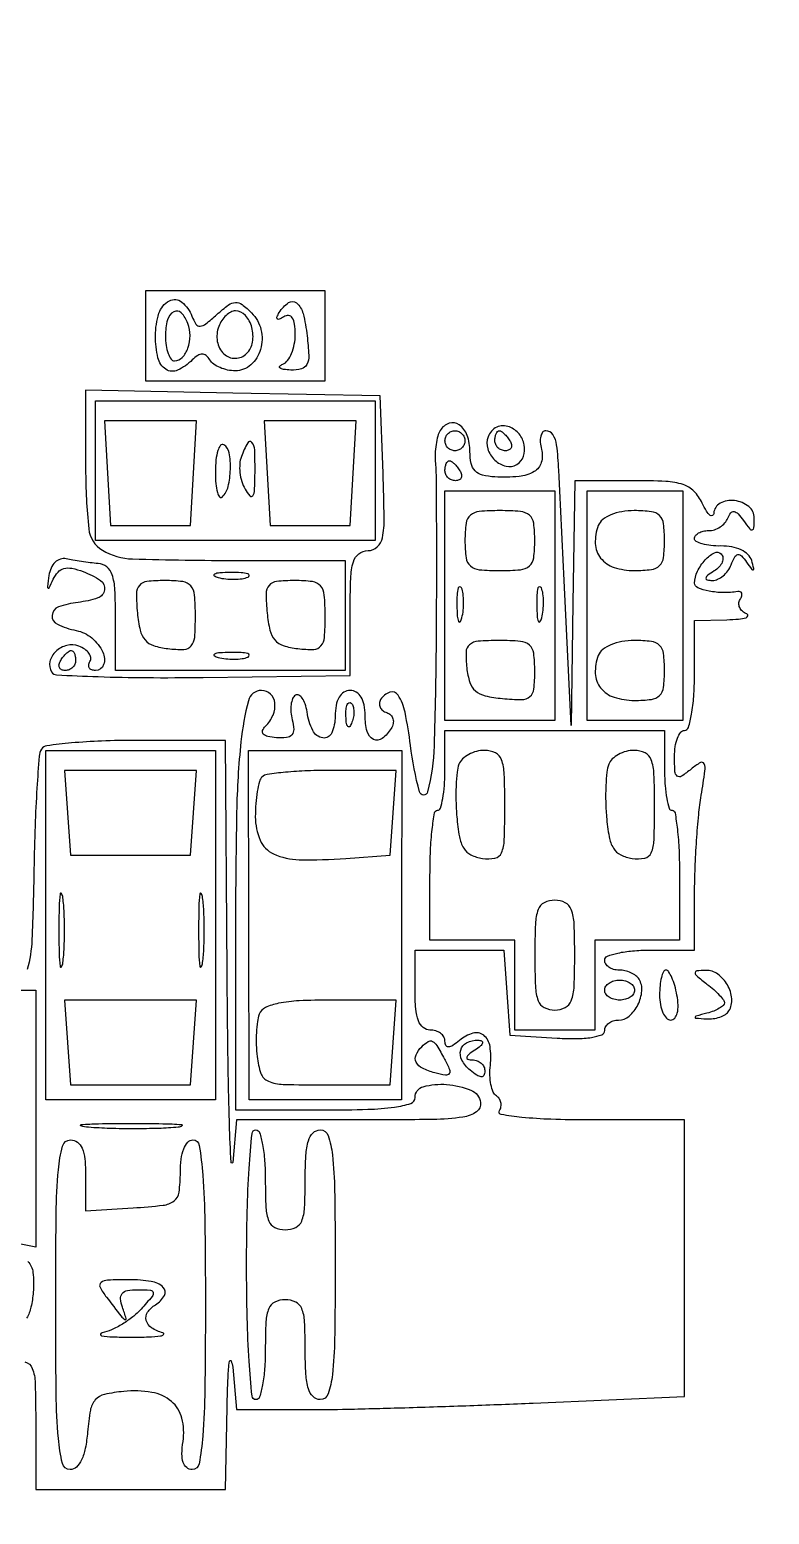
# Model space of a CAD drawing. Extents: x 4 to 1603, y 7 to 792.
# Drawn here: x 877.4 to 951.5, y 159.5 to 308.2 of the extents above; entities that cross this region are included whole.
import ezdxf

# ---------------------------------------------------------------- set-up
doc = ezdxf.new("R2010")
doc.units = 0

msp = doc.modelspace()

# ---------------------------------------------------------------- linework, layer by layer
for points in [[(4.463028, 790.750623, 0.090794), (4.267848, 789.688086, 0.000004), (4.202933, 675.011121, 0.000189), (4.180203, 548.51456, 0.000114), (4.244173, 398.5), (4.5, 7.5), (803.751263, 7.249377), (1603.002525, 6.998755), (1602.751263, 399.249377), (1602.5, 791.5), (803.718854, 791.750623, 0.000059), (387.797189, 791.831666, 0.000332), (164.795027, 791.700628, 0.000012), (5.544081, 791.497643, 0.311183)], [(893.65494, 279.456828, 0.052251), (894.053789, 278.673221, 0.273723), (894.46957, 278.466592, 0.151435), (895.037031, 278.689126, 0.015314), (896.154683, 279.639986, -0.02315), (897.308918, 280.591208, -0.150765), (898.008821, 280.841711, -0.175374), (898.67179, 280.634603, -0.033861), (899.633906, 279.794665, -0.138878), (900.569336, 278.120015, -0.128091), (900.527145, 276.146536, -0.142899), (899.553764, 274.59413, -0.183745), (897.991629, 274, -0.052441), (897.225113, 274.080615, -0.048554), (896.471036, 274.319345, -0.051947), (895.83939, 274.670537, -0.101847), (895.446149, 275.087132, 0.075363), (895.072821, 275.526767, 0.181024), (894.678773, 275.674265, 0.150038), (894.231562, 275.536977, 0.047458), (893.687132, 275.087132, -0.087947), (892.220532, 274.062194, -0.259068), (891.035352, 274.14824, -0.195476), (890.242724, 275.293873, -0.054846), (890, 277.5, -0.076664), (890.348445, 279.759177, -0.195738), (891.386882, 281.010612, -0.304863), (892.629395, 280.885611, -0.128779)], [(905.189793, 277.5, -0.017329), (905.349009, 275.552292, -0.12415), (905.162802, 274.634297, -0.223224), (904.618, 274.189768, -0.071031), (903.549199, 274.078947, -0.022728), (902.827727, 274.139661, -0.125937), (902.46914, 274.282867, -0.457969), (902.45429, 274.464979, -0.102787), (902.75, 274.662281, 0.139043), (903.229205, 275.034073, 0.059439), (903.632812, 275.745735, 0.052438), (903.907386, 276.657911, 0.046935), (904, 277.64235, 0.031593), (903.934105, 278.684172, 0.113906), (903.705469, 279.304422, 0.233427), (903.332895, 279.5238, 0.158069), (902.845492, 279.404508, -0.029004), (902.386848, 279.156574, -0.315645), (902.190983, 279.190983, -0.315645), (902.156574, 279.386848, -0.029004), (902.404508, 279.845492, -0.099368), (903.318259, 280.823077, -0.342788), (904.12929, 280.791089, -0.158814), (904.786812, 279.73273, -0.031184)], [(891, 277.5, 0.034869), (891.066859, 276.542463, 0.053056), (891.269271, 275.734375, 0.069203), (891.56511, 275.179239, 0.240212), (891.916667, 275, 0.209296), (892.681601, 275.334864, 0.101579), (893.244098, 276.266768, 0.084394), (893.462174, 277.520578, 0.089289), (893.245704, 278.75, 0.104278), (892.586255, 279.801368, 0.339929), (891.824358, 279.914523, 0.207133), (891.197387, 279.097267, 0.061555)], [(896.335833, 278.432783, 0.13575), (896.191905, 276.946818, 0.158748), (896.853817, 275.700354, 0.198612), (897.994798, 275.250389, 0.194633), (899.132783, 275.732783, 0.155991), (899.722282, 276.876502, 0.106879), (899.653842, 278.346404, 0.11812), (899.004171, 279.550952, 0.213408), (898, 280, 0.125507), (897.549001, 279.884981, 0.064084), (897.072758, 279.53963, 0.057495), (896.644856, 279.03215, 0.054869)], [(883, 264.143364, 0.026375), (883.314623, 258.183088, 0.235695), (884.685061, 256.037539, 0.12899), (887.707238, 255.159075, 0.006261), (898.25, 255.013655), (909, 255), (909, 249.5), (909, 244), (897.5, 244), (886, 244), (886, 249.287196, 0.012053), (885.932308, 252.095016, 0.066508), (885.660556, 253.57973, 0.146953), (885.118771, 254.362103, 0.150656), (884.240882, 254.706902, -0.010292), (883.463016, 254.781626, -0.006923), (882.578004, 254.897511, -0.006975), (881.724273, 255.033531, -0.013706), (881.050272, 255.169706, 0.134887), (880.470542, 255.145698, 0.114859), (879.943384, 254.83095, 0.095899), (879.539929, 254.256891, 0.068122), (879.317879, 253.5, 0.004056), (879.163951, 252.417266, 0.255165), (879.230715, 252.243361, 0.490283), (879.355591, 252.269601, 0.005999), (879.758489, 253.125424, -0.078295), (880.235544, 253.846832, -0.144622), (880.832324, 254.207003, -0.114647), (881.631373, 254.228949, -0.039449), (882.75, 253.907648, -0.057101), (884.489619, 253.018209, -0.294182), (884.902576, 252.072899, -0.277374), (884.214542, 251.258525, -0.053448), (882.25, 250.816422, 0.056803), (880.27944, 250.359096, 0.298615), (879.640263, 249.516376, 0.310095), (880.166037, 248.624875, 0.058742), (882.056697, 248, -0.1241), (883.612537, 247.250761, -0.106879), (884.730995, 245.815929, -0.197723), (884.803469, 244.583912, -0.320091), (883.98482, 244, -0.08901), (883.605798, 244.068013, -0.167826), (883.368453, 244.262969, -0.177399), (883.309641, 244.553937, -0.100807), (883.435239, 244.895215, 0.179288), (883.514034, 245.286397, 0.118255), (883.337099, 245.715066, 0.087655), (882.920173, 246.118588, 0.05701), (882.324206, 246.429085, 0.151641), (881.123876, 246.507721, 0.130876), (880.008729, 245.904517, 0.147003), (879.422892, 244.887858, 0.198659), (879.591519, 243.851919, 0.247518), (880.094509, 243.555897, 0.00265), (884.24139, 243.384295, 0.007577), (889.097982, 243.282751, 0.004763), (894.775536, 243.304173), (909.5, 243.5), (909.5, 249.751823, -0.008587), (909.559645, 253.224499, -0.061299), (909.821589, 254.88142, -0.160835), (910.373184, 255.690846, -0.165152), (911.292064, 256.001823, 0.188742), (912.221025, 256.364355, 0.159942), (912.737166, 257.29051, 0.051567), (912.910305, 259.248754, 0.005703), (912.792064, 263.75), (912.5, 271.5), (897.75, 271.776733), (883, 272.053466)], [(921, 267, -0.099038), (920.923658, 266.618362, -0.097945), (920.70625, 266.29375, -0.097945), (920.381638, 266.076342, -0.099038), (920, 266, -0.099038), (919.618362, 266.076342, -0.097945), (919.29375, 266.29375, -0.097945), (919.076342, 266.618362, -0.099038), (919, 267, -0.099038), (919.076342, 267.381638, -0.097945), (919.29375, 267.70625, -0.097945), (919.618362, 267.923658, -0.099038), (920, 268, -0.099038), (920.381638, 267.923658, -0.097945), (920.70625, 267.70625, -0.097945), (920.923658, 267.381638, -0.099038)], [(923.316429, 267.382216, 0.171273), (923.284128, 266.192982, 0.124661), (923.992827, 265.062948, 0.132574), (925.116144, 264.450735, 0.199839), (926.202254, 264.625, 0.170242), (926.861638, 265.440452, 0.135194), (926.945862, 266.57716, 0.12317), (926.42782, 267.677822, 0.130579), (925.462146, 268.376152, 0.093776), (924.806666, 268.495025, 0.106952), (924.185479, 268.35566, 0.105183), (923.66988, 267.969052, 0.088078)], [(925.5, 267, -0.082592), (925.656512, 266.6179, -0.161196), (925.6254, 266.29375, -0.182303), (925.413961, 266.078288, -0.108972), (925.059017, 266, -0.093332), (924.654762, 266.076123, -0.09642), (924.311086, 266.29375, -0.099167), (924.081062, 266.618444, -0.105053), (924, 267, -0.042167), (924.032345, 267.382849, -0.061769), (924.129539, 267.70625, -0.081139), (924.272352, 267.92554, -0.210953), (924.440983, 268, -0.151918), (924.65171, 267.934461, -0.038439), (924.933975, 267.70625, -0.035638), (925.231006, 267.382774, -0.029505)], [(896, 263.89235, 0.020081), (896.047885, 262.700528, 0.046029), (896.201817, 261.816029, 0.101669), (896.427296, 261.368762, 0.448556), (896.687038, 261.353704, 0.139174), (897.278848, 262.414639, 0.051013), (897.504085, 264.13322, 0.050657), (897.382848, 265.79452, 0.213965), (896.836, 266.601357, 0.384034), (896.517812, 266.543535, 0.089834), (896.245575, 266.018716, 0.050262), (896.059199, 265.094018, 0.024617)], [(898.605394, 265.414058, 0.073938), (898.443304, 264.685104, 0.045608), (898.460868, 263.805169, 0.044724), (898.641204, 262.917818, 0.059672), (898.967997, 262.164058, 0.045008), (899.461426, 261.470326, 0.504855), (899.749416, 261.491229, 0.130597), (899.924353, 262.04969, 0.008622), (899.969591, 263.75, 0.011241), (899.939035, 266.077981, 0.164226), (899.652771, 266.835858, 0.534435), (899.237179, 266.795195, 0.031317)], [(920.5, 264, -0.082592), (920.656512, 263.6179, -0.161196), (920.6254, 263.29375, -0.182303), (920.413961, 263.078288, -0.108972), (920.059017, 263, -0.093332), (919.654762, 263.076123, -0.09642), (919.311086, 263.29375, -0.099167), (919.081062, 263.618444, -0.105053), (919, 264, -0.042167), (919.032345, 264.382849, -0.061769), (919.129539, 264.70625, -0.081139), (919.272352, 264.92554, -0.210953), (919.440983, 265, -0.151918), (919.65171, 264.934461, -0.038439), (919.933975, 264.70625, -0.035638), (920.231006, 264.382774, -0.029505)], [(921, 257, 0.032088), (921.111769, 255.260192, 0.185552), (921.541667, 254.464286, 0.157079), (922.438974, 254.088063, 0.021354), (924.5, 254, 0.021354), (926.561026, 254.088063, 0.157079), (927.458333, 254.464286, 0.185552), (927.888231, 255.260192, 0.032088), (928, 257, 0.032088), (927.888231, 258.739808, 0.185552), (927.458333, 259.535714, 0.157079), (926.561026, 259.911937, 0.021354), (924.5, 260, 0.021354), (922.438974, 259.911937, 0.157079), (921.541667, 259.535714, 0.185552), (921.111769, 258.739808, 0.032088)], [(934.361626, 258.5, 0.100711), (934.060428, 256.698521, 0.161535), (934.597666, 255.251, 0.146553), (935.948394, 254.318814, 0.078421), (937.968615, 254, 0.029968), (939.680263, 254.102681, 0.166606), (940.497385, 254.497412, 0.168437), (940.895692, 255.30773, 0.03079), (941, 257, 0.03079), (940.895692, 258.69227, 0.168437), (940.497385, 259.502588, 0.166606), (939.680263, 259.897319, 0.029968), (937.968615, 260, 0.042163), (936.71884, 259.894423, 0.056447), (935.626775, 259.578824, 0.067387), (934.804388, 259.098439, 0.136118)], [(888.186642, 249.75, 0.032252), (888.466624, 248.021695, 0.121741), (888.956941, 247.050131, 0.139735), (889.801583, 246.49256, 0.047844), (891.25, 246.183578, 0.034973), (892.851278, 246.112048, 0.213995), (893.57941, 246.461004, 0.159249), (893.925065, 247.31056, 0.017643), (894, 249.433578, 0.020473), (893.913117, 251.554596, 0.158247), (893.535264, 252.458945, 0.186769), (892.730884, 252.889905, 0.030651), (890.936642, 253, 0.026112), (889.129287, 252.905548, 0.193387), (888.382033, 252.510341, 0.179517), (888.085324, 251.689889, 0.021973)], [(896.269032, 253.307009, 0.037336), (897.036634, 253.167106, 0.029507), (897.880008, 253.127736, 0.030339), (898.671085, 253.185595, 0.06278), (899.269032, 253.344063, 0.31318), (899.386009, 253.52287, 0.333666), (899.257153, 253.684921, 0.052471), (898.580113, 253.787295, 0.014395), (897.5, 253.805051, 0.012823), (896.431793, 253.764444, 0.080377), (895.900903, 253.643467, 0.597527), (895.883358, 253.48334, 0.087174)], [(901.186642, 249.75, 0.032252), (901.466624, 248.021695, 0.121741), (901.956941, 247.050131, 0.139735), (902.801583, 246.49256, 0.047844), (904.25, 246.183578, 0.034973), (905.851278, 246.112048, 0.213995), (906.57941, 246.461004, 0.159249), (906.925065, 247.31056, 0.017643), (907, 249.433578, 0.020473), (906.913117, 251.554596, 0.158247), (906.535264, 252.458945, 0.186769), (905.730884, 252.889905, 0.030651), (903.936642, 253, 0.026112), (902.129287, 252.905548, 0.193387), (901.382033, 252.510341, 0.179517), (901.085324, 251.689889, 0.021973)], [(920.194949, 250.5, 0.012823), (920.235556, 249.431793, 0.080377), (920.356533, 248.900903, 0.597527), (920.51666, 248.883358, 0.087174), (920.692991, 249.269032, 0.037336), (920.832894, 250.036634, 0.029507), (920.872264, 250.880008, 0.030339), (920.814405, 251.671085, 0.06278), (920.655937, 252.269032, 0.31318), (920.47713, 252.386009, 0.333666), (920.315079, 252.257153, 0.052471), (920.212705, 251.580113, 0.014395)], [(928.194949, 250.5, 0.012823), (928.235556, 249.431793, 0.080377), (928.356533, 248.900903, 0.597527), (928.51666, 248.883358, 0.087174), (928.692991, 249.269032, 0.037336), (928.832894, 250.036634, 0.029507), (928.872264, 250.880008, 0.030339), (928.814405, 251.671085, 0.06278), (928.655937, 252.269032, 0.31318), (928.47713, 252.386009, 0.333666), (928.315079, 252.257153, 0.052471), (928.212705, 251.580113, 0.014395)], [(921.183578, 244.25, 0.047844), (921.49256, 242.801583, 0.139735), (922.050131, 241.956941, 0.121741), (923.021695, 241.466624, 0.032252), (924.75, 241.186642, 0.021973), (926.689889, 241.085324, 0.179517), (927.510341, 241.382033, 0.193387), (927.905548, 242.129287, 0.026112), (928, 243.936642, 0.030651), (927.889905, 245.730884, 0.186769), (927.458945, 246.535264, 0.158247), (926.554596, 246.913117, 0.020473), (924.433578, 247, 0.017643), (922.31056, 246.925065, 0.159249), (921.461004, 246.57941, 0.213995), (921.112048, 245.851278, 0.034973)], [(934.361626, 245.5, 0.100711), (934.060428, 243.698521, 0.161535), (934.597666, 242.251, 0.146553), (935.948394, 241.318814, 0.078421), (937.968615, 241, 0.029968), (939.680263, 241.102681, 0.166606), (940.497385, 241.497412, 0.168437), (940.895692, 242.30773, 0.03079), (941, 244, 0.03079), (940.895692, 245.69227, 0.168437), (940.497385, 246.502588, 0.166606), (939.680263, 246.897319, 0.029968), (937.968615, 247, 0.042163), (936.71884, 246.894423, 0.056447), (935.626775, 246.578824, 0.067387), (934.804388, 246.098439, 0.136118)], [(882, 245, -0.105053), (881.918938, 244.618444, -0.099167), (881.688914, 244.29375, -0.09642), (881.345238, 244.076123, -0.093332), (880.940983, 244, -0.108972), (880.586039, 244.078288, -0.182303), (880.3746, 244.29375, -0.161196), (880.343488, 244.6179, -0.082592), (880.5, 245, -0.029505), (880.768994, 245.382774, -0.035638), (881.066025, 245.70625, -0.038439), (881.34829, 245.934461, -0.151918), (881.559017, 246, -0.210953), (881.727648, 245.92554, -0.081139), (881.870461, 245.70625, -0.061769), (881.967655, 245.382849, -0.042167)], [(896.269032, 245.307009, 0.037336), (897.036634, 245.167106, 0.029507), (897.880008, 245.127736, 0.030339), (898.671085, 245.185595, 0.06278), (899.269032, 245.344063, 0.31318), (899.386009, 245.52287, 0.333666), (899.257153, 245.684921, 0.052471), (898.580113, 245.787295, 0.014395), (897.5, 245.805051, 0.012823), (896.431793, 245.764444, 0.080377), (895.900903, 245.643467, 0.597527), (895.883358, 245.48334, 0.087174)], [(909.683114, 238.8125, -0.054073), (909.461564, 238.395823, -0.470617), (909.279315, 238.37858, -0.168741), (909.137993, 238.670344, -0.018894), (909.078947, 239.416667, -0.028489), (909.089945, 240.112848, -0.077125), (909.200665, 240.592839, -0.208169), (909.385309, 240.77538, -0.296942), (909.604167, 240.729167, -0.126455), (909.797407, 240.402231, -0.060344), (909.876576, 239.916927, -0.05415), (909.839148, 239.359369, -0.051402)], [(941, 234, 0.017644), (941.054122, 232.466734, 0.02871), (941.220312, 231.175186, 0.028384), (941.457024, 230.216741, 0.329382), (941.75, 230.000635, -0.367319), (942.047592, 229.748348, -0.012161), (942.279688, 228.092294, -0.0179), (942.446018, 225.994577, -0.010833), (942.5, 223.503265), (942.5, 217.00526), (938.25, 217.00263), (934, 217), (934, 212.5), (934, 208), (930, 208), (926, 208), (926, 212.5), (926, 217), (921.75, 217.00263), (917.5, 217.00526), (917.5, 223.503265, -0.010833), (917.553982, 225.994577, -0.0179), (917.720312, 228.092294, -0.012161), (917.952408, 229.748348, -0.367319), (918.25, 230.000635, 0.329382), (918.542976, 230.216741, 0.028384), (918.779688, 231.175186, 0.02871), (918.945878, 232.466734, 0.017644), (919, 234), (919, 238), (930, 238), (941, 238)], [(920.401981, 234.605161, 0.065634), (920.214583, 233.823593, 0.015659), (920.116972, 232.487603, 0.015832), (920.101498, 230.93339, 0.015062), (920.183365, 229.355161, 0.023291), (920.443182, 227.344723, 0.094313), (920.880077, 226.195059, 0.141146), (921.60469, 225.534587, 0.079569), (922.75, 225.180449, 0.084031), (924.010436, 225.213971, 0.247805), (924.663348, 225.742044, 0.093684), (924.946727, 227.020869, 0.007812), (925, 230.430449, 0.009487), (924.939167, 233.636437, 0.078106), (924.658817, 235.064562, 0.1928), (924.046267, 235.748126, 0.115309), (922.968615, 236, 0.063436), (922.151995, 235.895975, 0.061175), (921.37672, 235.590266, 0.066168), (920.757346, 235.138724, 0.111028)], [(935.401981, 234.605161, 0.065634), (935.214583, 233.823593, 0.015659), (935.116972, 232.487603, 0.015832), (935.101498, 230.93339, 0.015062), (935.183365, 229.355161, 0.023291), (935.443182, 227.344723, 0.094313), (935.880077, 226.195059, 0.141146), (936.60469, 225.534587, 0.079569), (937.75, 225.180449, 0.084031), (939.010436, 225.213971, 0.247805), (939.663348, 225.742044, 0.093684), (939.946727, 227.020869, 0.007812), (940, 230.430449, 0.009487), (939.939167, 233.636437, 0.078106), (939.658817, 235.064562, 0.1928), (939.046267, 235.748126, 0.115309), (937.968615, 236, 0.063436), (937.151995, 235.895975, 0.061175), (936.37672, 235.590266, 0.066168), (935.757346, 235.138724, 0.111028)], [(900.666667, 233.333333, 0.133504), (900.407408, 232.880488, 0.022153), (900.195833, 231.88893, 0.022957), (900.048856, 230.670196, 0.01853), (900, 229.352385, 0.101988), (900.48232, 227.012388, 0.185563), (901.827092, 225.635224, 0.10426), (904.403955, 225.052013, 0.021537), (909.080213, 225.184206), (913.5, 225.5), (913.807498, 229.75), (914.114996, 234), (907.724164, 234, 0.009706), (905.227327, 233.951525, 0.01384), (903.014807, 233.804167, 0.00974), (901.199761, 233.59697, 0.164525)], [(880.320074, 218, 0.005179), (880.344207, 215.670434, 0.025693), (880.43855, 214.364063, 0.707215), (880.576315, 214.333801, 0.108536), (880.723396, 214.75, 0.019375), (880.849065, 216.229765, 0.011494), (880.889766, 218, 0.011494), (880.849065, 219.770235, 0.019375), (880.723396, 221.25, 0.108536), (880.576315, 221.666199, 0.707215), (880.43855, 221.635937, 0.025693), (880.344207, 220.329566, 0.005179)], [(894.320074, 218, 0.005179), (894.344207, 215.670434, 0.025693), (894.43855, 214.364063, 0.707215), (894.576315, 214.333801, 0.108536), (894.723396, 214.75, 0.019375), (894.849065, 216.229765, 0.011494), (894.889766, 218, 0.011494), (894.849065, 219.770235, 0.019375), (894.723396, 221.25, 0.108536), (894.576315, 221.666199, 0.707215), (894.43855, 221.635937, 0.025693), (894.344207, 220.329566, 0.005179)], [(928, 215.5, 0.009792), (928.061504, 212.359853, 0.077556), (928.340909, 210.9375, 0.189837), (928.945848, 210.253284, 0.118451), (930, 210, 0.118451), (931.054152, 210.253284, 0.189837), (931.659091, 210.9375, 0.077556), (931.938496, 212.359853, 0.009792), (932, 215.5, 0.009792), (931.938496, 218.640147, 0.077556), (931.659091, 220.0625, 0.189837), (931.054152, 220.746716, 0.118451), (930, 221, 0.118451), (928.945848, 220.746716, 0.189837), (928.340909, 220.0625, 0.077556), (928.061504, 218.640147, 0.009792)], [(938, 212, -0.148195), (937.884432, 211.618646, -0.098894), (937.559375, 211.29375, -0.082425), (937.073457, 211.074694, -0.064853), (936.5, 211, -0.064853), (935.926543, 211.074694, -0.082425), (935.440625, 211.29375, -0.098894), (935.115568, 211.618646, -0.148195), (935, 212, -0.148195), (935.115568, 212.381354, -0.098894), (935.440625, 212.70625, -0.082425), (935.926543, 212.925306, -0.064853), (936.5, 213, -0.064853), (937.073457, 212.925306, -0.082425), (937.559375, 212.70625, -0.098894), (937.884432, 212.381354, -0.148195)], [(940.5, 211.5, 0.042518), (940.581535, 210.542898, 0.062162), (940.826453, 209.734375, 0.081622), (941.1864, 209.18639, 0.209677), (941.611328, 209, 0.223945), (942.013611, 209.189691, 0.110803), (942.274567, 209.704882, 0.071827), (942.358569, 210.503954, 0.037571), (942.244751, 211.5, 0.022973), (942.015615, 212.457786, 0.034398), (941.721162, 213.265625, 0.037072), (941.408093, 213.849183, 0.256482), (941.133423, 214, 0.294118), (940.888303, 213.842157, 0.04464), (940.686068, 213.265625, 0.038139), (940.545862, 212.458076, 0.023921)], [(945.25, 212.607954, -0.019036), (945.920135, 212.057822, -0.024927), (946.485937, 211.503354, -0.023908), (946.900117, 211.009488, -0.163961), (947, 210.713082, -0.218244), (946.886101, 210.464566, -0.045526), (946.485937, 210.1787, -0.040002), (945.920178, 209.905854, -0.028454), (945.25, 209.689326, 0.002679), (944.148739, 209.395223, 0.309854), (944.057158, 209.287269, 0.420376), (944.133405, 209.195509, 0.003272), (945.190983, 209.116001, 0.051086), (945.879511, 209.139138, 0.0508), (946.550404, 209.301317, 0.055473), (947.106291, 209.569519, 0.114714), (947.444227, 209.909758, 0.161857), (947.733199, 211.129384, 0.107292), (947.301536, 212.514764, 0.107485), (946.335238, 213.594604, 0.162929), (945.143011, 213.968197, 0.019065), (944.216354, 213.914873, 0.40921), (944.05604, 213.723903, 0.205716), (944.2169, 213.418112, 0.007864)], [(900.394042, 209.584473, 0.058637), (900.206621, 208.848226, 0.020187), (900.105758, 207.75213, 0.019741), (900.091117, 206.523517, 0.021616), (900.175426, 205.334473, 0.057813), (900.569323, 203.64847, 0.211087), (901.309386, 202.871502, 0.092045), (902.789945, 202.555805, 0.006627), (907, 202.5), (913.5, 202.5), (913.807498, 206.75), (914.114996, 211), (907.526113, 211, 0.011581), (904.390024, 210.927353, 0.037419), (902.322391, 210.675681, 0.06049), (901.009422, 210.245294, 0.194083)], [(918.947468, 205.098156, -0.018997), (919.461787, 204.042636, -0.261857), (919.422153, 203.634441, -0.289991), (919.061574, 203.48314, -0.022147), (917.982652, 203.714788, -0.049354), (916.734311, 204.17671, -0.164476), (916.120743, 204.782556, -0.223428), (916.101863, 205.506851, -0.093225), (916.666667, 206.333333, -0.053594), (917.308583, 206.850638, -0.273414), (917.748344, 206.867113, -0.134958), (918.182946, 206.450197, -0.011619)], [(922, 206, 0.021149), (921.378141, 205.559769, 0.167501), (921.1875, 205.269141, 0.405416), (921.295085, 205.081977, 0.066727), (921.75, 205.015313, -0.088336), (922.227276, 204.924283, -0.09371), (922.632812, 204.67478, -0.098665), (922.904205, 204.306963, -0.110189), (923, 203.877555, -0.119059), (922.900166, 203.464237, -0.301885), (922.643124, 203.320316, -0.130141), (922.200041, 203.474451, -0.024785), (921.51101, 203.990862, -0.097255), (920.6963, 204.989792, -0.189927), (920.580312, 205.994918, -0.214585), (921.173542, 206.723652, -0.119981), (922.309017, 206.984687, -0.102799), (922.672401, 206.904291, -0.37991), (922.760849, 206.707316, -0.147021), (922.554112, 206.402546, -0.027275)], [(892.280173, 198.269269, -0.014578), (890.320819, 198.14967, -0.007799), (887.895745, 198.110349, -0.007758), (885.417397, 198.147278, -0.012009), (883.280173, 198.263728, -0.052772), (882.53509, 198.402311, -0.826233), (882.547926, 198.530747, -0.018965), (884.276628, 198.621056, -0.003413), (887.5, 198.645045, -0.003584), (890.731847, 198.623869, -0.016184), (892.616676, 198.536946, -0.702197), (892.652585, 198.406153, -0.131812)], [(901, 193, 0.011557), (901.064942, 190.190675, 0.083766), (901.35, 188.875, 0.189791), (901.953987, 188.233935, 0.110458), (903, 188, 0.110458), (904.046013, 188.233935, 0.189791), (904.65, 188.875, 0.083766), (904.935058, 190.190675, 0.011557), (905, 193, -0.014068), (905.069243, 195.460489, -0.058865), (905.325, 196.916667, -0.122766), (905.79299, 197.704941, -0.200296), (906.5, 198, -0.32143), (907.292864, 197.431572, -0.054088), (907.722222, 195.5, -0.024158), (907.948179, 191.880669, -0.003511), (908, 184.5, -0.003511), (907.948179, 177.119331, -0.024158), (907.722222, 173.5, -0.054088), (907.292864, 171.568428, -0.32143), (906.5, 171, -0.200296), (905.79299, 171.295059, -0.122766), (905.325, 172.083333, -0.058865), (905.069243, 173.539511, -0.014068), (905, 176, 0.011557), (904.935058, 178.809325, 0.083766), (904.65, 180.125, 0.189791), (904.046013, 180.766065, 0.110458), (903, 181, 0.110458), (901.953987, 180.766065, 0.189791), (901.35, 180.125, 0.083766), (901.064942, 178.809325, 0.011557), (901, 176, -0.017644), (900.932346, 174.083363, -0.028703), (900.724609, 172.46875, -0.028369), (900.428723, 171.2704, -0.329173), (900.0625, 171, -0.387931), (899.672258, 171.35641, -0.005307), (899.392361, 174.85, -0.011253), (899.189794, 179.172576, -0.006081), (899.125, 184.5, -0.006081), (899.189794, 189.827424, -0.011253), (899.392361, 194.15, -0.005307), (899.672258, 197.64359, -0.387931), (900.0625, 198, -0.329173), (900.428723, 197.7296, -0.028369), (900.724609, 196.53125, -0.028703), (900.932346, 194.916637, -0.017644)], [(883, 193.445209), (883, 189.890418), (887.75, 190.195209, 0.01177), (890.760806, 190.459683, 0.133862), (891.860737, 190.895566, 0.202487), (892.365667, 191.761736, 0.032809), (892.490334, 193.75, -0.031793), (892.570702, 195.07481, -0.06083), (892.829477, 196.106906, -0.088855), (893.230721, 196.769624, -0.215531), (893.740334, 197, -0.370237), (894.390246, 196.442311, -0.019064), (894.730914, 193.475323, -0.015663), (894.944282, 188.723594, -0.003388), (895, 180.5, -0.003181), (894.945941, 172.003478, -0.01688), (894.729897, 167.358967, -0.024325), (894.370142, 164.583038, -0.363125), (893.673193, 164, -0.172442), (893.129344, 164.193314, -0.144154), (892.78079, 164.701256, -0.084694), (892.653507, 165.566331, -0.030718), (892.758349, 166.806882, 0.097791), (892.643273, 169.142358, 0.157803), (891.599719, 170.81718, 0.135413), (889.628014, 171.724702, 0.064557), (886.815324, 171.818231, 0.03146), (884.896893, 171.511402, 0.156601), (883.968633, 170.964804, 0.139199), (883.473278, 169.942792, 0.023035), (883.189635, 167.75, -0.026359), (882.967772, 166.12002, -0.06224), (882.591651, 164.955103, -0.096995), (882.077675, 164.250191, -0.189055), (881.439635, 164, -0.349361), (880.666854, 164.615024, -0.034851), (880.271813, 167.11531, -0.018877), (880.051416, 171.583878, -0.002883), (880, 180.5, -0.002745), (880.050083, 189.622718, -0.019923), (880.272727, 194, -0.041306), (880.687953, 196.373008, -0.341131), (881.5, 197, -0.165642), (882.171341, 196.771321, -0.129439), (882.644509, 196.157535, -0.075144), (882.918763, 195.080288, -0.024827)], [(885.094588, 181.25, 0.002172), (886.550965, 179.364299, 0.087504), (886.936471, 179.016339, 0.692809), (887.065385, 179.114764, 0.012868), (886.690714, 180.25, -0.06058), (886.499401, 181.091674, -0.205232), (886.66354, 181.617907, -0.175024), (887.184929, 181.914405, -0.042658), (888.186372, 182, -0.014853), (889.503338, 181.96087, -0.34426), (889.767217, 181.728254, -0.226018), (889.658936, 181.320211, -0.007902), (888.550558, 180.055866, -0.042239), (887.71983, 179.280714, -0.030521), (886.677709, 178.559539, -0.031048), (885.594678, 177.992594, -0.056814), (884.645571, 177.692048, 0.309235), (884.493448, 177.537601, 0.421586), (884.599011, 177.389718, 0.029718), (885.700345, 177.286467, 0.007506), (887.5, 177.252183, 0.008157), (889.314546, 177.274463, 0.026284), (890.517187, 177.372269, 0.181901), (890.8007, 177.524794, 0.556915), (890.75, 177.689326, -0.078734), (889.607691, 178.189555, -0.187174), (889.069703, 178.926134, -0.218599), (889.210169, 179.746081, -0.104662), (890, 180.5, 0.121645), (890.896374, 181.414988, 0.348771), (890.781891, 182.238469, 0.153102), (889.580363, 182.830259, 0.038471), (887.377555, 183, 0.009143), (885.20777, 182.960321, 0.155597), (884.544288, 182.721668, 0.368501), (884.444421, 182.25465, 0.03948)]]:
    msp.add_lwpolyline(points, format="xyb", close=True)
for points in [[(889, 277.5), (889, 273), (898, 273), (907, 273), (907, 277.5), (907, 282), (898, 282), (889, 282)], [(912, 264), (912, 257), (898, 257), (884, 257), (884, 264), (884, 271), (898, 271), (912, 271)], [(885.19774, 263.75), (885.5, 258.5), (889.5, 258.5), (893.5, 258.5), (893.80226, 263.75), (894.104519, 269), (889.5, 269), (884.895481, 269)], [(901.19774, 263.75), (901.5, 258.5), (905.5, 258.5), (909.5, 258.5), (909.80226, 263.75), (910.104519, 269), (905.5, 269), (900.895481, 269)], [(930, 250.5), (930, 239), (924.5, 239), (919, 239), (919, 250.5), (919, 262), (924.5, 262), (930, 262)], [(942.846154, 250.5), (942.846154, 239), (938.038462, 239), (933.230769, 239), (933.230769, 250.5), (933.230769, 262), (938.038462, 262), (942.846154, 262)], [(896, 218.5), (896, 201), (887.5, 201), (879, 201), (879, 218.5), (879, 236), (887.5, 236), (896, 236)], [(914.657936, 218.5), (914.630647, 201), (907, 201), (899.369353, 201), (899.342064, 218.5), (899.314775, 236), (907, 236), (914.685225, 236)], [(881.192502, 229.75), (881.5, 225.5), (887.5, 225.5), (893.5, 225.5), (893.807498, 229.75), (894.114996, 234), (887.5, 234), (880.885004, 234)], [(881.192502, 206.75), (881.5, 202.5), (887.5, 202.5), (893.5, 202.5), (893.807498, 206.75), (894.114996, 211), (887.5, 211), (880.885004, 211)]]:
    msp.add_lwpolyline(points, close=True)
for points in [[(876.923335, 174.783601, -0.23077), (877.650641, 174.120968, -0.088559), (877.947957, 172.666494, -0.006245), (878, 168.5), (878, 162), (887.5, 162), (897, 162), (897.174707, 170.25, -0.004636), (897.265393, 173.227765, -0.024696), (897.410197, 174.848653, -0.755073), (897.571606, 174.871207, -0.081763), (897.732205, 174.25), (898.114996, 170), (905.398504, 170, 0.005627), (909.199209, 170.042773, 0.00168), (914.995436, 170.192739, 0.001685), (921.503114, 170.404946, 0.001822), (927.841006, 170.656131), (943, 171.312262), (943, 185.156131), (943, 199), (933.440983, 199, -0.008059), (929.618606, 199.06161, -0.017757), (926.704853, 199.259299, -0.016288), (924.632813, 199.542479, -0.532095), (924.457295, 199.930902, 0.093602), (924.609801, 200.327724, 0.0965), (924.60469, 200.748379, 0.099115), (924.443456, 201.127469, 0.104755), (924.151155, 201.406581, -0.160196), (923.830559, 201.78757, -0.046782), (923.609878, 202.531585, -0.041786), (923.505338, 203.466763, -0.034297), (923.546315, 204.471376, 0.063848), (923.511875, 206.364704, 0.18879), (922.878317, 207.474065, 0.24694), (921.80548, 207.685421, 0.101104), (920.456195, 206.963645, -0.02429), (919.773608, 206.45101, -0.134943), (919.34351, 206.304979, -0.307117), (919.09443, 206.453236, -0.109928), (919, 206.877555, 0.132654), (918.884403, 207.305595, 0.100549), (918.559375, 207.670282, 0.087756), (918.073173, 207.915635, 0.073201), (917.5, 208, -0.176579), (916.815157, 208.249641, -0.128937), (916.34375, 208.916667, -0.069535), (916.076585, 210.111825, -0.020272), (916, 212), (916, 216), (920.442502, 216), (924.885004, 216), (925.192502, 211.75), (925.5, 207.5), (930.25, 207.195209, 0.017828), (932.191686, 207.140001, 0.037361), (933.696424, 207.263537, 0.049838), (934.71083, 207.529262, 0.313452), (935, 207.945209, -0.131128), (935.107337, 208.347454, -0.100629), (935.409197, 208.690155, -0.088273), (935.860748, 208.920668, -0.074114), (936.393011, 209, 0.18111), (937.458091, 209.398877, 0.09763), (938.328435, 210.521504, 0.095052), (938.723248, 211.919179, 0.161212), (938.444227, 213.090242, 0.095301), (938.123756, 213.438688, 0.052767), (937.623842, 213.732759, 0.049948), (937.033885, 213.932515, 0.056727), (936.440983, 214, -0.067639), (935.890182, 214.074854, -0.08433), (935.423289, 214.29375, -0.09965), (935.111069, 214.61866, -0.142666), (935, 215, -0.31052), (935.267028, 215.388512, -0.036969), (936.321875, 215.70625, -0.033738), (937.775243, 215.927717, -0.020945), (939.5, 216), (944, 216), (944.011006, 221.75, -0.009469), (944.06302, 224.244116, -0.007108), (944.211237, 226.985938, -0.007191), (944.424572, 229.562747, -0.016344), (944.67719, 231.5, 0.005824), (945.047753, 233.940216, 0.127272), (944.966122, 234.652379, 0.463388), (944.599039, 234.780426, 0.039218), (943.666184, 234.127555, -0.024698), (942.702161, 233.410333, -0.318646), (942.278002, 233.421657, -0.221445), (942.042005, 233.862724, -0.013862), (942, 235.377555, -0.036301), (942.073015, 236.381908, -0.054845), (942.29375, 237.229657, -0.071836), (942.616757, 237.810208, -0.234049), (943, 238, 0.332234), (943.391033, 238.292067, 0.026982), (943.70625, 239.615625, 0.027868), (943.927854, 241.39166, 0.017105), (944, 243.5), (944, 249), (947.25, 249.078947, 0.014951), (948.422553, 249.142547, 0.050419), (949.176295, 249.283477, 0.276435), (949.347956, 249.4693, 0.363322), (949.243769, 249.664358, -0.081239), (948.807877, 249.928825, -0.106944), (948.527096, 250.297986, -0.121588), (948.445089, 250.712799, -0.127374), (948.568099, 251.110187, 0.057598), (948.732406, 251.460555, 0.156395), (948.735973, 251.73155, 0.237864), (948.589808, 251.884058, 0.128597), (948.32433, 251.906356, -0.04652), (946.896207, 251.793264, -0.044878), (945.454001, 251.943279, -0.048122), (944.325122, 252.279548, -0.310852), (944.015313, 252.75, -0.107874), (944.297559, 253.927134, -0.072008), (945.076243, 255.080077, -0.090706), (945.98579, 255.774529, -0.324902), (946.666667, 255.666667, -0.169686), (946.844534, 255.297727, -0.125728), (946.782184, 254.845752, -0.094362), (946.476377, 254.374268, -0.060905), (945.97104, 253.96094, 0.017528), (945.31389, 253.512353, 0.18684), (945.143162, 253.244435, 0.414166), (945.259047, 253.070373, 0.046571), (945.781385, 253.015313, 0.109426), (946.316629, 253.127179, 0.06733), (946.864898, 253.469753, 0.062538), (947.342538, 253.979442, 0.065501), (947.670548, 254.583846, -0.029717), (948.027446, 255.370699, -0.235491), (948.342694, 255.597189, -0.25149), (948.698245, 255.474484, -0.033349), (949.215294, 254.833846, 0.005816), (949.728876, 254.120511, 0.322606), (949.87721, 254.072827, 0.395427), (949.944442, 254.194565, 0.006697), (949.728514, 255, 0.136966), (949.369491, 255.588797, 0.077078), (948.672102, 256.06299, 0.064756), (947.730029, 256.368883, 0.049914), (946.652383, 256.460579, -0.028178), (945.636082, 256.502759, -0.044467), (944.779137, 256.664631, -0.055766), (944.179126, 256.909157, -0.274712), (944, 257.210579, -0.174361), (944.108339, 257.51181, -0.093247), (944.416146, 257.768108, -0.073515), (944.874693, 257.941553, -0.053764), (945.416667, 258, 0.080037), (945.99615, 258.093358, 0.064268), (946.566178, 258.367188, 0.065096), (947.040891, 258.772087, 0.087504), (947.340536, 259.25, -0.068328), (947.64021, 259.771084, -0.274217), (947.968314, 259.901057, -0.172412), (948.36189, 259.686265, -0.02856), (948.908556, 259, 0.011504), (949.529177, 258.163925, 0.292297), (949.784944, 258.073311, 0.33149), (949.949857, 258.268171, 0.013356), (949.984687, 259.25, 0.230823), (949.434849, 260.403085, 0.138216), (948.005675, 261.003049, 0.152598), (946.569201, 260.741513, 0.264349), (945.93232, 259.75, -0.236551), (945.79728, 259.513409, -0.337536), (945.565762, 259.528125, -0.080032), (945.203097, 259.961732, -0.021865), (944.779505, 260.75, 0.081897), (943.943586, 261.938909, 0.120763), (942.863455, 262.607404, 0.066741), (941.139067, 262.92218, 0.011818), (937.847186, 263), (932, 263), (931.824644, 250.75), (931.649288, 238.5), (930.950304, 253, 0.000491), (930.406089, 264.063597, 0.018257), (930.188155, 266.572635, 0.113671), (929.8096, 267.611225, 0.253985), (929.09362, 268, 0.228836), (928.787493, 267.852152, 0.112824), (928.59653, 267.45301, 0.075313), (928.553606, 266.851239, 0.04419), (928.674188, 266.137906, -0.13648), (928.653837, 264.825531, -0.189919), (927.938839, 263.908359, -0.111878), (926.417406, 263.420263, -0.034453), (923.993573, 263.374853, -0.047963), (922.762592, 263.555863, -0.13892), (922.021462, 263.978166, -0.143116), (921.624769, 264.717436, -0.052096), (921.5, 265.911683, 0.084291), (921.22353, 267.540005, 0.154911), (920.424197, 268.605237, 0.241404), (919.421985, 268.752534, 0.174078), (918.522271, 268.036034, 0.074497), (918.280281, 267.471334, 0.027891), (918.108324, 266.624656, 0.026889), (918.021069, 265.666738, 0.02939), (918.041321, 264.733248, -0.018127), (918.108274, 263.219575, -0.001024), (918.135973, 258.529454, -0.001571), (918.139974, 252.945732, -0.001151), (918.110691, 246.75, -0.006322), (917.907894, 236.442264, -0.053329), (917.265809, 231.848487, -0.774808), (916.447878, 231.842773, -0.033789), (915.543267, 236.5, 0.018605), (915.004179, 239.808866, 0.095083), (914.302113, 241.525092, 0.341921), (913.470104, 241.813777, 0.174819), (912.552786, 241.08541, 0.120726), (912.429944, 240.706212, 0.129238), (912.501169, 240.323618, 0.116487), (912.761988, 239.996454, 0.086233), (913.17082, 239.776393, -0.116321), (913.564309, 239.533325, -0.128426), (913.790293, 239.147978, -0.118409), (913.808826, 238.675632, -0.089506), (913.618034, 238.190983, -0.091167), (912.709014, 237.18621, -0.286798), (911.84281, 237.103712, -0.21739), (911.202089, 237.89761, -0.06281), (911, 239.5, 0.04716), (910.90137, 240.543379, 0.088208), (910.6, 241.333333, 0.118484), (910.11998, 241.822179, 0.140575), (909.5, 242, 0.142414), (908.874379, 241.818117, 0.120295), (908.395161, 241.319444, 0.087435), (908.096794, 240.506208, 0.044332), (908, 239.416667, -0.099695), (907.664723, 237.751873, -0.343461), (906.766377, 237.247424, -0.246147), (905.752973, 237.990544, -0.077501), (905.178506, 239.843159, 0.039443), (904.995241, 240.644483, 0.075558), (904.706279, 241.235853, 0.127368), (904.365364, 241.530116, 0.258616), (904.022386, 241.513835, 0.160596), (903.73886, 241.176366, 0.062205), (903.582308, 240.578315, 0.053199), (903.563382, 239.835601, 0.043767), (903.696276, 239.05344, -0.04996), (903.845924, 238.101581, -0.197689), (903.655471, 237.553155, -0.18786), (903.125289, 237.28062, -0.044683), (902.114303, 237.266343, -0.032851), (901.243883, 237.389771, -0.150638), (900.802735, 237.633972, -0.289183), (900.731935, 237.977608, -0.106799), (901.011907, 238.411907, 0.095129), (901.774058, 239.536257, 0.12866), (901.956888, 240.745082, 0.175866), (901.520004, 241.640391, 0.194563), (900.630842, 242, 0.342446), (899.303977, 240.970514, 0.036421), (898.563956, 236.863447, 0.021844), (898.128838, 229.829112, 0.004365), (898.011006, 217.25), (898, 200), (907, 200, 0.007204), (911.282396, 200.0617, 0.027305), (913.95, 200.284722, 0.043246), (915.565067, 200.653425, 0.325826), (916, 201.25, -0.338306), (916.824574, 202.329201, -0.085689), (919.168527, 202.552452, -0.077635), (921.600679, 201.980516, -0.265794), (922.566187, 200.75, -0.28549), (922.157774, 199.811497, -0.115634), (920.803738, 199.280216, -0.032802), (917.808807, 199.045884, -0.003126), (910.469014, 199), (898.114996, 199), (897.732205, 194.75, -0.929854), (897.5729, 194.752734, -0.006542), (897.410539, 198.578125, -0.003788), (897.268458, 205.107479, -0.001667), (897.174707, 213.75), (897, 237), (888.059017, 237, 0.009335), (884.59268, 236.935276, 0.014127), (881.582231, 236.737528, 0.008775), (879.116241, 236.461688, 0.225793), (878.565807, 236.106478, 0.120245), (878.339105, 235.408936, 0.00333), (878.120694, 232.212901, 0.006666), (877.937921, 228.427111, 0.004505), (877.825996, 224.106478, -0.00619), (877.61954, 217.054675, -0.05776), (877.144543, 214.054918, -0.450309)], [(875, 212), (878, 212), (878, 199.138672), (878, 186.277344), (875.5, 186.755249, 0.033568)], [(877.199281, 184.829224, -0.173625), (877.726871, 183.73188, -0.045555), (877.753215, 181.75, -0.03696), (877.525962, 180.262886, -0.074561), (877.093362, 179.161849, -0.09531)]]:
    msp.add_lwpolyline(points, format="xyb")

doc.saveas('drawing.dxf')
